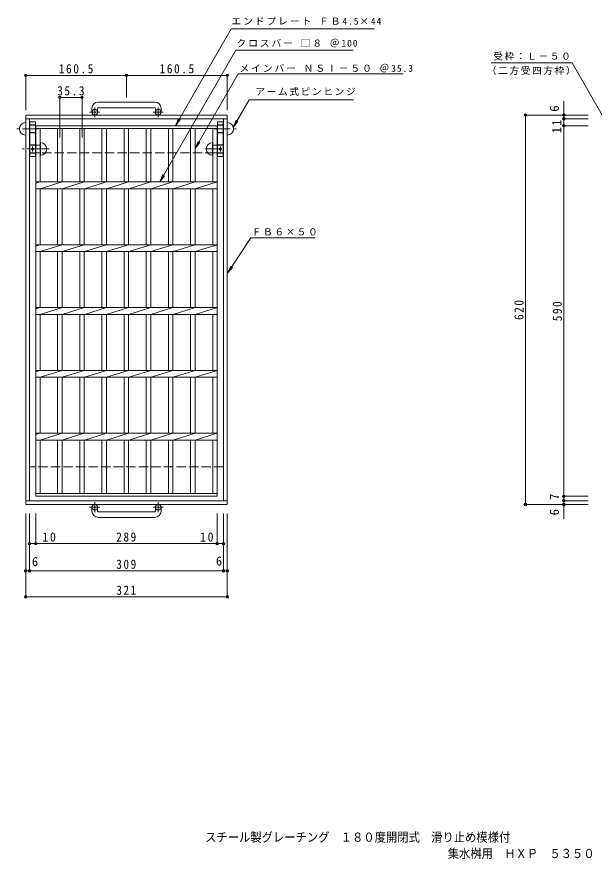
# Model space of a CAD drawing. Units: millimetres, scale not verified. Extents: x -726 to 871, y -688 to 653.
# Drawn here: x -726 to 193, y -688 to 653 of the extents above; entities that cross this region are included whole.
import ezdxf
from ezdxf.enums import TextEntityAlignment as Align

# ---------------------------------------------------------------- set-up
doc = ezdxf.new("R2010")
doc.units = ezdxf.units.MM
doc.header["$LTSCALE"] = 5
doc.header["$PDMODE"] = 32
doc.header["$PDSIZE"] = 4
doc.linetypes.add('CHAIN1', pattern=[8, 5, -1, 1, -1])
doc.linetypes.add('DASHED3', pattern=[4, 3, -1])
for name, color, linetype, lineweight in [('B-1', 2, 'Continuous', 9), ('B-2', 3, 'Continuous', 9), ('B-4', 7, 'Continuous', 9), ('B-5', 7, 'Continuous', 9), ('B-8', 3, 'Continuous', 9)]:
    doc.layers.add(name, color=color, linetype=linetype, lineweight=lineweight)
doc.layers.add('F-5_F-5ﾚｲﾔ', color=2, linetype='Continuous')
doc.styles.add('ＭＳ ゴシック', font='')
doc.styles.get('ＭＳ ゴシック').set_extended_font_data('MS Gothic')

msp = doc.modelspace()

# ---------------------------------------------------------------- linework, layer by layer
at = {"layer": 'B-1'}
for p, q in [((-506.439, 517.67), (-596.439, 517.67)), ((-606.439, 507.67), (-606.439, 501.57)), ((-597.439, 507.67), (-597.439, 501.57)), ((-596.439, 508.67), (-506.439, 508.67)), ((-505.439, 507.67), (-505.439, 501.57)), ((-496.439, 507.67), (-496.439, 501.57)), ((-390.939, 497.07), (-390.939, -122.93)), ((-711.939, 491.07), (-390.939, 491.07)), ((-705.939, -116.93), (-705.939, 491.07)), ((-396.939, 491.07), (-396.939, -116.93)), ((-390.939, -116.93), (-711.939, -116.93)), ((-390.939, -122.93), (-711.939, -122.93)), ((-606.439, -133.531), (-606.439, -127.43)), ((-597.439, -133.531), (-597.439, -127.43)), ((-505.439, -133.531), (-505.439, -127.43)), ((-496.439, -133.531), (-496.439, -127.43)), ((-596.439, -134.53), (-506.439, -134.53)), ((-506.439, -143.531), (-596.439, -143.531))]:
    msp.add_line(p, q, dxfattribs=at)
at = {"layer": 'B-1', "linetype": 'CHAIN1'}
for p, q in [((-593.776, 501.57), (-610.183, 501.57)), ((-601.939, 493.462), (-601.939, 509.06)), ((-492.776, 501.57), (-509.183, 501.57)), ((-500.939, 493.462), (-500.939, 509.06)), ((-601.939, -119.323), (-601.939, -134.92)), ((-500.939, -119.323), (-500.939, -134.92)), ((-593.776, -127.43), (-610.183, -127.43)), ((-492.776, -127.43), (-509.183, -127.43))]:
    msp.add_line(p, q, dxfattribs=at)
at = {"layer": 'B-1', "linetype": 'DASHED3'}
for p, q in [((-705.939, 437.07), (-396.939, 437.07)), ((-396.939, -62.93), (-705.939, -62.93))]:
    msp.add_line(p, q, dxfattribs=at)
at = {"layer": 'B-1'}
msp.add_lwpolyline([(-711.939, -122.93), (-711.939, 497.07), (-390.939, 497.07)], dxfattribs=at)
for centre in [(-601.939, 501.57), (-500.939, 501.57), (-601.939, -127.43), (-500.939, -127.43)]:
    msp.add_circle(centre, 4.5, dxfattribs=at)
for centre, radius, start, end in [((-596.439, 507.67), 10, 90, 180), ((-506.439, 507.67), 10, 0, 90), ((-596.439, 507.67), 1, 90, 180), ((-506.439, 507.67), 1, 0, 90), ((-596.439, -133.531), 10, 180, 270), ((-596.439, -133.531), 1, 180, 270), ((-506.439, -133.531), 10, 270, 0), ((-506.439, -133.531), 1, 270, 0)]:
    msp.add_arc(centre, radius, start, end, dxfattribs=at)
at = {"layer": 'B-2'}
for p, q in [((-705.439, 481.07), (-705.939, 481.07)), ((-695.939, 480.07), (-406.939, 480.07)), ((-695.939, -109.931), (-695.939, 480.07)), ((-695.939, 475.57), (-406.939, 475.57)), ((-688.938, 390.57), (-688.938, 475.57)), ((-661.039, 475.57), (-661.039, 390.57)), ((-654.039, 475.57), (-654.039, 390.57)), ((-625.738, 475.57), (-625.738, 390.57)), ((-618.738, 475.57), (-618.738, 390.57)), ((-590.438, 475.57), (-590.438, 390.57)), ((-583.438, 475.57), (-583.438, 390.57)), ((-555.139, 475.57), (-555.139, 390.57)), ((-548.139, 475.57), (-548.139, 390.57)), ((-519.838, 475.57), (-519.838, 390.57)), ((-512.838, 475.57), (-512.838, 390.57)), ((-484.538, 475.57), (-484.538, 390.57)), ((-477.538, 475.57), (-477.538, 390.57)), ((-449.239, 475.57), (-449.239, 390.57)), ((-442.239, 475.57), (-442.239, 390.57)), ((-413.94, 475.57), (-413.94, 390.57)), ((-406.939, 480.07), (-406.939, -109.931)), ((-397.439, 481.07), (-396.939, 481.07)), ((-705.439, 469.07), (-705.939, 469.07)), ((-397.439, 469.07), (-396.939, 469.07)), ((-695.939, 388.489), (-689.339, 390.57)), ((-695.939, 390.57), (-406.939, 390.57)), ((-688.938, 379.571), (-654.039, 390.57)), ((-653.638, 379.571), (-618.739, 390.57)), ((-618.339, 379.571), (-583.439, 390.57)), ((-583.038, 379.571), (-548.139, 390.57)), ((-547.739, 379.571), (-512.839, 390.57)), ((-512.439, 379.571), (-477.539, 390.57)), ((-477.138, 379.571), (-442.239, 390.57)), ((-441.839, 379.571), (-406.939, 390.57)), ((-695.939, 379.571), (-406.939, 379.571)), ((-688.938, 290.57), (-688.938, 379.571)), ((-661.039, 379.571), (-661.039, 290.57)), ((-654.039, 379.571), (-654.039, 290.57)), ((-625.738, 379.571), (-625.738, 290.57)), ((-618.738, 379.571), (-618.738, 290.57)), ((-590.438, 379.571), (-590.438, 290.57)), ((-583.438, 379.571), (-583.438, 290.57)), ((-555.139, 379.571), (-555.139, 290.57)), ((-548.139, 379.571), (-548.139, 290.57)), ((-519.838, 379.571), (-519.838, 290.57)), ((-512.838, 379.571), (-512.838, 290.57)), ((-484.538, 379.571), (-484.538, 290.57)), ((-477.538, 379.571), (-477.538, 290.57)), ((-449.239, 379.571), (-449.239, 290.57)), ((-442.239, 379.571), (-442.239, 290.57)), ((-413.94, 379.571), (-413.94, 290.57)), ((-695.939, 288.489), (-689.339, 290.57)), ((-695.939, 290.57), (-406.939, 290.57)), ((-688.938, 279.571), (-654.039, 290.57)), ((-653.638, 279.571), (-618.739, 290.57)), ((-618.339, 279.571), (-583.439, 290.57)), ((-583.038, 279.571), (-548.139, 290.57)), ((-547.739, 279.571), (-512.839, 290.57)), ((-512.439, 279.571), (-477.539, 290.57)), ((-477.138, 279.571), (-442.239, 290.57)), ((-441.839, 279.571), (-406.939, 290.57)), ((-695.939, 279.571), (-406.939, 279.571)), ((-688.938, 190.57), (-688.938, 279.571)), ((-661.039, 279.571), (-661.039, 190.57)), ((-654.039, 279.571), (-654.039, 190.57)), ((-625.738, 279.571), (-625.738, 190.57)), ((-618.738, 279.571), (-618.738, 190.57)), ((-590.438, 279.571), (-590.438, 190.57)), ((-583.438, 279.571), (-583.438, 190.57)), ((-555.139, 279.571), (-555.139, 190.57)), ((-548.139, 279.571), (-548.139, 190.57)), ((-519.838, 279.571), (-519.838, 190.57)), ((-512.838, 279.571), (-512.838, 190.57)), ((-484.538, 279.571), (-484.538, 190.57)), ((-477.538, 279.571), (-477.538, 190.57)), ((-449.239, 279.571), (-449.239, 190.57)), ((-442.239, 279.571), (-442.239, 190.57)), ((-413.94, 279.571), (-413.94, 190.57)), ((-695.939, 188.489), (-689.339, 190.57)), ((-695.939, 190.57), (-406.939, 190.57)), ((-688.938, 179.571), (-654.039, 190.57)), ((-653.638, 179.571), (-618.739, 190.57)), ((-618.339, 179.571), (-583.439, 190.57)), ((-583.038, 179.571), (-548.139, 190.57)), ((-547.739, 179.571), (-512.839, 190.57)), ((-512.439, 179.571), (-477.539, 190.57)), ((-477.138, 179.571), (-442.239, 190.57)), ((-441.839, 179.571), (-406.939, 190.57)), ((-695.939, 179.571), (-406.939, 179.571)), ((-688.938, 90.57), (-688.938, 179.571)), ((-661.039, 179.571), (-661.039, 90.57)), ((-654.039, 179.571), (-654.039, 90.57)), ((-625.738, 179.571), (-625.738, 90.57)), ((-618.738, 179.571), (-618.738, 90.57)), ((-590.438, 179.571), (-590.438, 90.57)), ((-583.438, 179.571), (-583.438, 90.57)), ((-555.139, 179.571), (-555.139, 90.57)), ((-548.139, 179.571), (-548.139, 90.57)), ((-519.838, 179.571), (-519.838, 90.57)), ((-512.838, 179.571), (-512.838, 90.57)), ((-484.538, 179.571), (-484.538, 90.57)), ((-477.538, 179.571), (-477.538, 90.57)), ((-449.239, 179.571), (-449.239, 90.57)), ((-442.239, 179.571), (-442.239, 90.57)), ((-413.94, 179.571), (-413.94, 90.57)), ((-695.939, 88.489), (-689.339, 90.57)), ((-695.939, 90.57), (-406.939, 90.57)), ((-688.938, 79.571), (-654.039, 90.57)), ((-653.638, 79.571), (-618.739, 90.57)), ((-618.339, 79.571), (-583.439, 90.57)), ((-583.038, 79.571), (-548.139, 90.57)), ((-547.739, 79.571), (-512.839, 90.57)), ((-512.439, 79.571), (-477.539, 90.57)), ((-477.138, 79.571), (-442.239, 90.57)), ((-441.839, 79.571), (-406.939, 90.57)), ((-695.939, 79.571), (-406.939, 79.571)), ((-688.938, -9.43), (-688.938, 79.571)), ((-661.039, 79.571), (-661.039, -9.43)), ((-654.039, 79.571), (-654.039, -9.43)), ((-625.738, 79.571), (-625.738, -9.43)), ((-618.738, 79.571), (-618.738, -9.43)), ((-590.438, 79.571), (-590.438, -9.43)), ((-583.438, 79.571), (-583.438, -9.43)), ((-555.139, 79.571), (-555.139, -9.43)), ((-548.139, 79.571), (-548.139, -9.43)), ((-519.838, 79.571), (-519.838, -9.43)), ((-512.838, 79.571), (-512.838, -9.43)), ((-484.538, 79.571), (-484.538, -9.43)), ((-477.538, 79.571), (-477.538, -9.43)), ((-449.239, 79.571), (-449.239, -9.43)), ((-442.239, 79.571), (-442.239, -9.43)), ((-413.94, 79.571), (-413.94, -9.43)), ((-695.939, -11.511), (-689.339, -9.43)), ((-695.939, -9.431), (-406.939, -9.431)), ((-688.938, -20.43), (-654.039, -9.43)), ((-653.638, -20.43), (-618.739, -9.43)), ((-618.339, -20.43), (-583.439, -9.43)), ((-583.038, -20.43), (-548.139, -9.43)), ((-547.739, -20.43), (-512.839, -9.43)), ((-512.439, -20.43), (-477.539, -9.43)), ((-477.138, -20.43), (-442.239, -9.43)), ((-441.839, -20.43), (-406.939, -9.43)), ((-695.939, -20.43), (-406.939, -20.43)), ((-688.938, -105.431), (-688.938, -20.43)), ((-661.039, -20.43), (-661.039, -105.431)), ((-654.039, -20.43), (-654.039, -105.431)), ((-625.738, -20.43), (-625.738, -105.431)), ((-618.738, -20.43), (-618.738, -105.431)), ((-590.438, -20.43), (-590.438, -105.431)), ((-583.438, -20.43), (-583.438, -105.431)), ((-555.139, -20.43), (-555.139, -105.431)), ((-548.139, -20.43), (-548.139, -105.431)), ((-519.838, -20.43), (-519.838, -105.431)), ((-512.838, -20.43), (-512.838, -105.431)), ((-484.538, -20.43), (-484.538, -105.431)), ((-477.538, -20.43), (-477.538, -105.431)), ((-449.239, -20.43), (-449.239, -105.431)), ((-442.239, -20.43), (-442.239, -105.431)), ((-413.94, -20.43), (-413.94, -105.431)), ((-406.939, -105.431), (-695.939, -105.431)), ((-406.939, -109.931), (-695.939, -109.931))]:
    msp.add_line(p, q, dxfattribs=at)
at = {"layer": 'B-2', "linetype": 'DASHED3'}
for p, q in [((-696.439, 481.57), (-705.439, 481.57)), ((-696.439, 481.07), (-705.439, 481.07)), ((-406.439, 481.57), (-397.439, 481.57)), ((-406.439, 481.07), (-397.439, 481.07)), ((-696.439, 469.07), (-705.439, 469.07)), ((-696.439, 468.57), (-705.439, 468.57)), ((-406.439, 469.07), (-397.439, 469.07)), ((-406.439, 468.57), (-397.439, 468.57)), ((-696.439, 449.57), (-705.439, 449.57)), ((-406.439, 449.57), (-397.439, 449.57)), ((-696.439, 436.57), (-705.439, 436.57)), ((-406.439, 436.57), (-397.439, 436.57))]:
    msp.add_line(p, q, dxfattribs=at)
at = {"layer": 'B-4'}
for p, q in [((-711.939, 504.57), (-711.939, 561.723)), ((-711.939, 560.224), (-493.939, 560.224)), ((-551.439, 525.17), (-551.439, 561.723)), ((-493.939, 560.224), (-390.939, 560.224)), ((-390.939, 504.57), (-390.939, 561.723)), ((-657.539, 461.036), (-657.539, 526.626)), ((-657.539, 525.126), (-622.238, 525.126)), ((-622.238, 461.036), (-622.238, 526.626)), ((145.085, 491.07), (145.085, 519.289)), ((183.643, 497.07), (82.543, 497.07)), ((84.043, -122.93), (84.043, 497.07)), ((183.643, 491.07), (143.585, 491.07)), ((145.085, 480.07), (145.085, 491.07)), ((183.643, 480.07), (143.585, 480.07)), ((145.085, -109.93), (145.085, 480.07)), ((183.643, -109.93), (143.585, -109.93)), ((183.643, -116.93), (143.585, -116.93)), ((145.085, -116.93), (145.085, -109.93)), ((145.085, -145.964), (145.085, -116.93)), ((183.643, -122.93), (82.543, -122.93)), ((-711.939, -137.221), (-711.939, -271.394)), ((-705.939, -137.221), (-705.939, -230.078)), ((-695.939, -137.221), (-695.939, -186.712)), ((-406.939, -137.221), (-406.939, -186.712)), ((-396.939, -137.221), (-396.939, -230.078)), ((-390.939, -137.221), (-390.939, -271.394)), ((-705.939, -185.212), (-693.439, -185.212)), ((-693.439, -185.212), (-409.439, -185.212)), ((-409.439, -185.212), (-396.939, -185.212)), ((-711.939, -269.894), (-390.939, -269.894))]:
    msp.add_line(p, q, dxfattribs=at)
msp.add_lwpolyline([(-711.939, -228.578), (-705.939, -228.578), (-396.939, -228.578), (-390.939, -228.578)], dxfattribs=at)
for p in [(-711.939, 560.224), (-551.439, 560.224), (-390.939, 560.224), (-657.539, 525.126), (-622.238, 525.126), (84.043, 497.07), (145.085, 497.07), (145.085, 491.07), (145.085, 480.07), (145.085, -109.93), (145.085, -116.93), (84.043, -122.93), (145.085, -122.93), (-705.939, -185.212), (-695.939, -185.212), (-406.939, -185.212), (-396.939, -185.212), (-711.939, -228.578), (-705.939, -228.578), (-396.939, -228.578), (-390.939, -228.578), (-711.939, -269.894), (-390.939, -269.894)]:
    msp.add_point(p, dxfattribs=at)
at = {"layer": 'B-5'}
for p, q in [((-384.732, 634.088), (-156.786, 634.088)), ((-377.157, 600.503), (-190.33, 600.503)), ((-373.608, 562.505), (-110.662, 562.505)), ((-356.155, 521.325), (-190.122, 521.325)), ((-473.515, 480.07), (-465.912, 489.992)), ((-381.568, 477.308), (-373.959, 487.225)), ((-442.239, 443.634), (-434.629, 453.551)), ((-498.362, 390.57), (-490.752, 400.487)), ((-353.262, 301.678), (-251.044, 301.678)), ((-390.716, 245.059), (-382.45, 254.436))]:
    msp.add_line(p, q, dxfattribs=at)
for points in [[(-384.732, 634.088), (-473.515, 480.07), (-468.739, 491.621)], [(-377.157, 600.503), (-498.362, 390.57), (-493.578, 402.119)], [(29.104, 580.184), (158.179, 580.184), (206.165, 497.07)], [(-373.608, 562.505), (-442.239, 443.634), (-437.455, 455.182)], [(-356.155, 521.325), (-381.568, 477.308), (-376.785, 488.856)], [(-353.262, 301.678), (-390.716, 245.059), (-385.158, 256.256)]]:
    msp.add_lwpolyline(points, dxfattribs=at)
at = {"layer": 'B-8'}
for p, q in [((-696.439, 486.07), (-696.439, 431.07)), ((-406.439, 486.07), (-406.439, 431.07)), ((-688.439, 453.07), (-688.439, 433.07)), ((-414.439, 453.07), (-414.439, 433.07)), ((-696.439, 431.07), (-705.439, 431.07)), ((-406.439, 431.07), (-397.439, 431.07))]:
    msp.add_line(p, q, dxfattribs=at)
at = {"layer": 'B-8', "linetype": 'CHAIN1'}
for p, q in [((-691.779, 475.07), (-726.032, 475.07)), ((-411.099, 475.07), (-376.846, 475.07)), ((-674.37, 443.07), (-717.179, 443.07)), ((-700.939, 447.079), (-700.939, 438.898)), ((-426.508, 443.07), (-396.939, 443.07)), ((-401.939, 447.079), (-401.939, 438.898))]:
    msp.add_line(p, q, dxfattribs=at)
at = {"layer": 'B-8', "linetype": 'DASHED3'}
for p, q in [((-688.439, 449.07), (-705.439, 449.07)), ((-414.439, 449.07), (-397.439, 449.07)), ((-688.439, 437.07), (-705.439, 437.07)), ((-414.439, 437.07), (-397.439, 437.07))]:
    msp.add_line(p, q, dxfattribs=at)
at = {"layer": 'B-8'}
for points in [[(-696.439, 486.07), (-705.439, 486.07), (-705.439, 431.07)], [(-406.439, 486.07), (-397.439, 486.07), (-397.439, 431.07)]]:
    msp.add_lwpolyline(points, dxfattribs=at)
for centre in [(-700.939, 443.07), (-401.939, 443.07)]:
    msp.add_circle(centre, 2, dxfattribs=at)
for centre, start, end in [((-711.939, 475.07), 90, 270), ((-390.939, 475.07), 270, 90), ((-688.439, 443.07), 270, 90), ((-414.439, 443.07), 90, 270)]:
    msp.add_arc(centre, 10, start, end, dxfattribs=at)

# ---------------------------------------------------------------- texts
at = {"layer": 'B-4', "color": 2, "style": 'ＭＳ ゴシック'}
for s, p in [('6', (141.666, 502.319)), ('7', (141.57, -115.625)), ('6', (141.57, -140.161))]:
    msp.add_text(s, height=14.66, rotation=90, dxfattribs=at).set_placement(p, align=Align.BOTTOM_LEFT)
for p in [(-702.055, -225.551), (-409.044, -224.573)]:
    msp.add_text('6', height=14.66, dxfattribs=at).set_placement(p, align=Align.BOTTOM_LEFT)
at = {"layer": 'B-4', "color": 2, "char_height": 14.66, "attachment_point": 7, "style": 'ＭＳ ゴシック'}
for s, insert in [('\\T1.28;\\W0.9;160.5', (-659.189, 563.223)), ('\\T1.28;\\W0.9;160.5', (-498.689, 563.223)), ('\\T1.28;\\W0.9;35.3', (-661.763, 528.126)), ('\\T1.27;\\W0.95;10', (-685.353, -182.212)), ('\\T1.27;\\W0.9;289', (-567.689, -182.212)), ('\\T1.27;\\W0.95;10', (-434.34, -182.212)), ('\\T1.27;\\W0.9;309', (-567.689, -225.578)), ('\\T1.27;\\W0.9;321', (-567.689, -266.894))]:
    msp.add_mtext(s, dxfattribs=dict(at, insert=insert))
at = {"layer": 'B-4', "color": 2, "char_height": 14.66, "attachment_point": 7, "rotation": 90, "style": 'ＭＳ ゴシック'}
for s, insert in [('\\T1.27;\\W0.95;11', (140.919, 468.165)), ('\\T1.27;\\W0.9;620', (81.043, 170.82)), ('\\T1.27;\\W0.9;590', (142.085, 168.82))]:
    msp.add_mtext(s, dxfattribs=dict(at, insert=insert))
at = {"layer": 'B-5', "char_height": 11, "attachment_point": 7, "style": 'ＭＳ ゴシック'}
for s, insert in [('\\T1.21;エンドプレート\\~ＦＢ4.5×44', (-384.298, 640.25)), ('\\T1.21;クロスバー\\~□８\\~＠100', (-376.226, 604.812)), ('\\T1.17;受枠：Ｌ－５０', (32.576, 584.015)), ('\\T1.21;メインバー\\~ＮＳⅠ－５０\\~＠35.3', (-371.525, 564.851)), ('\\T1.17;（二方受四方枠）', (22.251, 560.782)), ('\\T1.17;アーム式ピンヒンジ', (-346.167, 527.487)), ('\\T1.17;ＦＢ６×５０', (-351.847, 305.311))]:
    msp.add_mtext(s, dxfattribs=dict(at, insert=insert))
at = {"layer": 'F-5_F-5ﾚｲﾔ', "style": 'ＭＳ ゴシック', "width": 0.9}
for s, p in [('スチール製グレーチング\u3000１８０度開閉式\u3000滑り止め模様付', (-426.188, -664.293)), ('集水桝用\u3000ＨＸＰ\u3000５３５０', (-39.905, -690.26))]:
    msp.add_text(s, height=14.66, dxfattribs=at).set_placement(p, align=Align.BOTTOM_LEFT)

doc.saveas('drawing.dxf')
